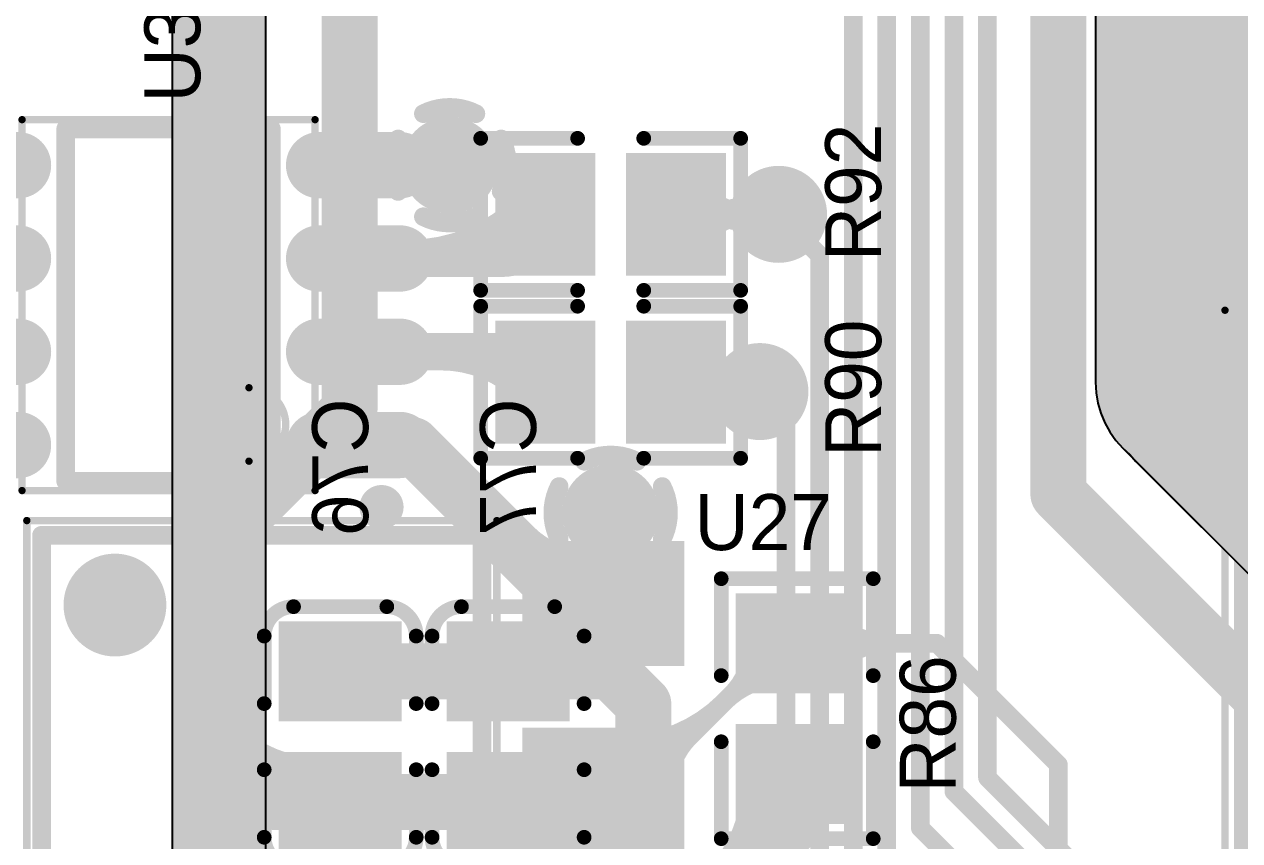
# Model space of a CAD drawing. Header units: millimetres. Extents: x 3.32 to 12.49, y 5.66 to 10.73.
# Drawn here: x 5.053 to 5.704, y 7.613 to 8.051 of the extents above; entities that cross this region are included whole.
import ezdxf

# ---------------------------------------------------------------- set-up
doc = ezdxf.new("R2010")
doc.units = ezdxf.units.MM
doc.header["$MEASUREMENT"] = 0
for name, color, linetype in [('BottomLayer', 5, 'Continuous'), ('BottomOverlay', 54, 'Continuous'), ('BottomPaste', 16, 'Continuous'), ('BottomSolder', 6, 'Continuous'), ('InternalPlane1', 76, 'Continuous'), ('InternalPlane2', 16, 'Continuous'), ('Mechanical13', 56, 'Continuous'), ('MultiLayer', 9, 'Continuous'), ('TopLayer', 1, 'Continuous'), ('TopOverlay', 2, 'Continuous'), ('TopPaste', 8, 'Continuous'), ('TopSolder', 216, 'Continuous'), ('ViaHoleLayer', 16, 'Continuous')]:
    doc.layers.add(name, color=color, linetype=linetype)

# ---------------------------------------------------------------- blocks, each defined once
blk = doc.blocks.new('0805_C_B_92')
at = {"layer": 'BottomLayer'}
for points in [[(-0.05787, -0.02894), (-0.0122, -0.02894), (-0.05787, 0.02894), (-0.0122, 0.02894)], [(0.0122, -0.02894), (0.05787, -0.02894), (0.0122, 0.02894), (0.05787, 0.02894)]]:
    blk.add_solid(points, dxfattribs=at)
at = {"layer": 'BottomOverlay', "const_width": 0.00787}
for points in [[(-0.06969, 0.025, -0.414213), (-0.05394, 0.04075)], [(0.05394, 0.04075, -0.414214), (0.06968, 0.025)], [(-0.05394, -0.04075, -0.414214), (-0.06969, -0.025)], [(0.06969, -0.025, -0.414213), (0.05394, -0.04075)]]:
    blk.add_lwpolyline(points, format="xyb", dxfattribs=at)
at = {"layer": 'BottomOverlay', "const_width": 0.00394}
for points in [[(-0.05591, 0.04075, 1), (-0.05197, 0.04075, 1)], [(-0.05591, 0.04075, 1), (-0.05197, 0.04075, 1)], [(-0.01969, 0.04075, 1), (-0.01575, 0.04075, 1)], [(0.01575, 0.04075, 1), (0.01969, 0.04075, 1)], [(0.05197, 0.04075, 1), (0.05591, 0.04075, 1)], [(0.05197, 0.04075, 1), (0.05591, 0.04075, 1)], [(-0.07165, 0.025, 1), (-0.06772, 0.025, 1)], [(-0.07165, 0.025, 1), (-0.06772, 0.025, 1)], [(0.06772, 0.025, 1), (0.07165, 0.025, 1)], [(0.06772, 0.025, 1), (0.07165, 0.025, 1)], [(-0.07165, -0.025, 1), (-0.06772, -0.025, 1)], [(-0.07165, -0.025, 1), (-0.06772, -0.025, 1)], [(0.06772, -0.025, 1), (0.07165, -0.025, 1)], [(0.06772, -0.025, 1), (0.07165, -0.025, 1)], [(-0.05591, -0.04075, 1), (-0.05197, -0.04075, 1)], [(-0.05591, -0.04075, 1), (-0.05197, -0.04075, 1)], [(-0.01969, -0.04075, 1), (-0.01575, -0.04075, 1)], [(0.01575, -0.04075, 1), (0.01969, -0.04075, 1)], [(0.05197, -0.04075, 1), (0.05591, -0.04075, 1)], [(0.05197, -0.04075, 1), (0.05591, -0.04075, 1)]]:
    blk.add_lwpolyline(points, format="xyb", close=True, dxfattribs=at)
at = {"layer": 'BottomOverlay', "const_width": 0.00787}
for points in [[(-0.01772, 0.04075), (-0.05394, 0.04075)], [(0.05394, 0.04075), (0.01772, 0.04075)], [(-0.06969, -0.025), (-0.06969, 0.025)], [(0.06968, -0.025), (0.06968, 0.025)], [(-0.01772, -0.04075), (-0.05394, -0.04075)], [(0.05394, -0.04075), (0.01772, -0.04075)]]:
    blk.add_lwpolyline(points, dxfattribs=at)
at = {"layer": 'BottomPaste'}
for points in [[(-0.05787, -0.02894), (-0.0122, -0.02894), (-0.05787, 0.02894), (-0.0122, 0.02894)], [(0.0122, -0.02894), (0.05787, -0.02894), (0.0122, 0.02894), (0.05787, 0.02894)]]:
    blk.add_solid(points, dxfattribs=at)
at = {"layer": 'BottomSolder'}
for points in [[(-0.06187, -0.03294), (-0.0082, -0.03294), (-0.06187, 0.03294), (-0.0082, 0.03294)], [(0.0082, -0.03294), (0.06187, -0.03294), (0.0082, 0.03294), (0.06187, 0.03294)]]:
    blk.add_solid(points, dxfattribs=at)
blk = doc.blocks.new('SOIC_8_150____156')
at = {"layer": 'Mechanical13', "const_width": 0.00394}
for points in [[(-0.09941, 0.07854), (0.09941, 0.07854)], [(-0.09941, 0.07854), (-0.09941, -0.07854)], [(0.09941, 0.07854), (0.09941, -0.07854)], [(-0.09941, -0.07854), (0.09941, -0.07854)]]:
    blk.add_lwpolyline(points, dxfattribs=at)
at = {"layer": 'Mechanical13'}
for points, const_width in [([(-0.10039, 0.07854, 1), (-0.09843, 0.07854, 1)], 0.00197), ([(-0.10039, 0.07854, 1), (-0.09843, 0.07854, 1)], 0.00197), ([(0.09843, 0.07854, 1), (0.10039, 0.07854, 1)], 0.00197), ([(0.09843, 0.07854, 1), (0.10039, 0.07854, 1)], 0.00197), ([(-0.04429, -0.04311, 1), (-0.08366, -0.04311, 1)], 0.00394), ([(-0.08465, -0.04311, 1), (-0.08268, -0.04311, 1)], 0.00197), ([(-0.04528, -0.04311, 1), (-0.04331, -0.04311, 1)], 0.00197), ([(-0.10039, -0.07854, 1), (-0.09843, -0.07854, 1)], 0.00197), ([(-0.10039, -0.07854, 1), (-0.09843, -0.07854, 1)], 0.00197), ([(0.09843, -0.07854, 1), (0.10039, -0.07854, 1)], 0.00197), ([(0.09843, -0.07854, 1), (0.10039, -0.07854, 1)], 0.00197)]:
    blk.add_lwpolyline(points, format="xyb", close=True, dxfattribs=dict(at, const_width=const_width))
at = {"layer": 'TopLayer', "const_width": 0.02756}
for points in [[(-0.075, 0.08071), (-0.075, 0.12402)], [(-0.025, 0.08071), (-0.025, 0.12402)], [(0.025, 0.08071), (0.025, 0.12402)], [(0.075, 0.08071), (0.075, 0.12402)], [(-0.075, -0.12402), (-0.075, -0.08071)], [(-0.025, -0.12402), (-0.025, -0.08071)], [(0.025, -0.12402), (0.025, -0.08071)], [(0.075, -0.12402), (0.075, -0.08071)]]:
    blk.add_lwpolyline(points, dxfattribs=at)
at = {"layer": 'TopLayer', "const_width": 0.01378}
for points in [[(-0.08189, 0.12402, 1), (-0.06811, 0.12402, 1)], [(-0.03189, 0.12402, 1), (-0.01811, 0.12402, 1)], [(0.01811, 0.12402, 1), (0.03189, 0.12402, 1)], [(0.06811, 0.12402, 1), (0.08189, 0.12402, 1)], [(-0.08189, 0.08071, 1), (-0.06811, 0.08071, 1)], [(-0.03189, 0.08071, 1), (-0.01811, 0.08071, 1)], [(0.01811, 0.08071, 1), (0.03189, 0.08071, 1)], [(0.06811, 0.08071, 1), (0.08189, 0.08071, 1)], [(-0.08189, -0.08071, 1), (-0.06811, -0.08071, 1)], [(-0.03189, -0.08071, 1), (-0.01811, -0.08071, 1)], [(0.01811, -0.08071, 1), (0.03189, -0.08071, 1)], [(0.06811, -0.08071, 1), (0.08189, -0.08071, 1)], [(-0.08189, -0.12402, 1), (-0.06811, -0.12402, 1)], [(-0.03189, -0.12402, 1), (-0.01811, -0.12402, 1)], [(0.01811, -0.12402, 1), (0.03189, -0.12402, 1)], [(0.06811, -0.12402, 1), (0.08189, -0.12402, 1)]]:
    blk.add_lwpolyline(points, format="xyb", close=True, dxfattribs=at)
at = {"layer": 'TopOverlay', "const_width": 0.01}
for points in [[(-0.09449, 0.05512), (0.09449, 0.05512)], [(-0.09449, 0.05512), (-0.09449, -0.05512)], [(0.09449, 0.05512), (0.09449, -0.05512)], [(-0.09449, -0.05512), (0.09449, -0.05512)]]:
    blk.add_lwpolyline(points, dxfattribs=at)
at = {"layer": 'TopOverlay'}
for points, const_width in [([(-0.09699, 0.05512, 1), (-0.09199, 0.05512, 1)], 0.005), ([(-0.09699, 0.05512, 1), (-0.09199, 0.05512, 1)], 0.005), ([(0.09199, 0.05512, 1), (0.09699, 0.05512, 1)], 0.005), ([(0.09199, 0.05512, 1), (0.09699, 0.05512, 1)], 0.005), ([(-0.05906, -0.02756, 1), (-0.0748, -0.02756, 1)], 0.01575), ([(-0.07874, -0.02756, 1), (-0.07087, -0.02756, 1)], 0.00787), ([(-0.06299, -0.02756, 1), (-0.05512, -0.02756, 1)], 0.00787), ([(-0.09699, -0.05512, 1), (-0.09199, -0.05512, 1)], 0.005), ([(-0.09699, -0.05512, 1), (-0.09199, -0.05512, 1)], 0.005), ([(0.09199, -0.05512, 1), (0.09699, -0.05512, 1)], 0.005), ([(0.09199, -0.05512, 1), (0.09699, -0.05512, 1)], 0.005), ([(-0.10236, -0.11417, 1), (-0.11417, -0.11417, 1)], 0.01181), ([(-0.11713, -0.11417, 1), (-0.11122, -0.11417, 1)], 0.00591), ([(-0.10531, -0.11417, 1), (-0.09941, -0.11417, 1)], 0.00591)]:
    blk.add_lwpolyline(points, format="xyb", close=True, dxfattribs=dict(at, const_width=const_width))
at = {"layer": 'TopPaste', "const_width": 0.02756}
for points in [[(-0.075, 0.08071), (-0.075, 0.12402)], [(-0.025, 0.08071), (-0.025, 0.12402)], [(0.025, 0.08071), (0.025, 0.12402)], [(0.075, 0.08071), (0.075, 0.12402)], [(-0.075, -0.12402), (-0.075, -0.08071)], [(-0.025, -0.12402), (-0.025, -0.08071)], [(0.025, -0.12402), (0.025, -0.08071)], [(0.075, -0.12402), (0.075, -0.08071)]]:
    blk.add_lwpolyline(points, dxfattribs=at)
at = {"layer": 'TopPaste', "const_width": 0.01378}
for points in [[(-0.08189, 0.12402, 1), (-0.06811, 0.12402, 1)], [(-0.03189, 0.12402, 1), (-0.01811, 0.12402, 1)], [(0.01811, 0.12402, 1), (0.03189, 0.12402, 1)], [(0.06811, 0.12402, 1), (0.08189, 0.12402, 1)], [(-0.08189, 0.08071, 1), (-0.06811, 0.08071, 1)], [(-0.03189, 0.08071, 1), (-0.01811, 0.08071, 1)], [(0.01811, 0.08071, 1), (0.03189, 0.08071, 1)], [(0.06811, 0.08071, 1), (0.08189, 0.08071, 1)], [(-0.08189, -0.08071, 1), (-0.06811, -0.08071, 1)], [(-0.03189, -0.08071, 1), (-0.01811, -0.08071, 1)], [(0.01811, -0.08071, 1), (0.03189, -0.08071, 1)], [(0.06811, -0.08071, 1), (0.08189, -0.08071, 1)], [(-0.08189, -0.12402, 1), (-0.06811, -0.12402, 1)], [(-0.03189, -0.12402, 1), (-0.01811, -0.12402, 1)], [(0.01811, -0.12402, 1), (0.03189, -0.12402, 1)], [(0.06811, -0.12402, 1), (0.08189, -0.12402, 1)]]:
    blk.add_lwpolyline(points, format="xyb", close=True, dxfattribs=at)
at = {"layer": 'TopSolder', "const_width": 0.03556}
for points in [[(-0.075, 0.08071), (-0.075, 0.12402)], [(-0.025, 0.08071), (-0.025, 0.12402)], [(0.025, 0.08071), (0.025, 0.12402)], [(0.075, 0.08071), (0.075, 0.12402)], [(-0.075, -0.12402), (-0.075, -0.08071)], [(-0.025, -0.12402), (-0.025, -0.08071)], [(0.025, -0.12402), (0.025, -0.08071)], [(0.075, -0.12402), (0.075, -0.08071)]]:
    blk.add_lwpolyline(points, dxfattribs=at)
at = {"layer": 'TopSolder', "const_width": 0.01778}
for points in [[(-0.08389, 0.12402, 1), (-0.06611, 0.12402, 1)], [(-0.03389, 0.12402, 1), (-0.01611, 0.12402, 1)], [(0.01611, 0.12402, 1), (0.03389, 0.12402, 1)], [(0.06611, 0.12402, 1), (0.08389, 0.12402, 1)], [(-0.08389, 0.08071, 1), (-0.06611, 0.08071, 1)], [(-0.03389, 0.08071, 1), (-0.01611, 0.08071, 1)], [(0.01611, 0.08071, 1), (0.03389, 0.08071, 1)], [(0.06611, 0.08071, 1), (0.08389, 0.08071, 1)], [(-0.08389, -0.08071, 1), (-0.06611, -0.08071, 1)], [(-0.03389, -0.08071, 1), (-0.01611, -0.08071, 1)], [(0.01611, -0.08071, 1), (0.03389, -0.08071, 1)], [(0.06611, -0.08071, 1), (0.08389, -0.08071, 1)], [(-0.08389, -0.12402, 1), (-0.06611, -0.12402, 1)], [(-0.03389, -0.12402, 1), (-0.01611, -0.12402, 1)], [(0.01611, -0.12402, 1), (0.03389, -0.12402, 1)], [(0.06611, -0.12402, 1), (0.08389, -0.12402, 1)]]:
    blk.add_lwpolyline(points, format="xyb", close=True, dxfattribs=at)
blk = doc.blocks.new('LC_SMD_4_159')
at = {"layer": 'Mechanical13', "const_width": 0.00394}
for points in [[(-0.12598, -0.09449), (-0.12598, 0.09449)], [(-0.12598, 0.09449), (0.12598, 0.09449)], [(0.12598, -0.09449), (0.12598, 0.09449)], [(-0.12598, -0.09449), (0.12598, -0.09449)]]:
    blk.add_lwpolyline(points, dxfattribs=at)
at = {"layer": 'Mechanical13', "const_width": 0.00197}
for points in [[(-0.12697, 0.09449, 1), (-0.125, 0.09449, 1)], [(-0.12697, 0.09449, 1), (-0.125, 0.09449, 1)], [(0.125, 0.09449, 1), (0.12697, 0.09449, 1)], [(0.125, 0.09449, 1), (0.12697, 0.09449, 1)], [(-0.12697, -0.09449, 1), (-0.125, -0.09449, 1)], [(-0.12697, -0.09449, 1), (-0.125, -0.09449, 1)], [(0.125, -0.09449, 1), (0.12697, -0.09449, 1)], [(0.125, -0.09449, 1), (0.12697, -0.09449, 1)]]:
    blk.add_lwpolyline(points, format="xyb", close=True, dxfattribs=at)
at = {"layer": 'TopLayer'}
for points in [[(-0.1437, 0.02047), (-0.1437, 0.07953), (-0.22244, 0.02047), (-0.22244, 0.07953)], [(0.22244, 0.02047), (0.22244, 0.07953), (0.1437, 0.02047), (0.1437, 0.07953)], [(-0.1437, -0.07953), (-0.1437, -0.02047), (-0.22244, -0.07953), (-0.22244, -0.02047)], [(0.22244, -0.07953), (0.22244, -0.02047), (0.1437, -0.07953), (0.1437, -0.02047)]]:
    blk.add_solid(points, dxfattribs=at)
at = {"layer": 'TopOverlay'}
for points, const_width in [([(-0.19685, 0.11024, 1), (-0.2126, 0.11024, 1)], 0.01575), ([(-0.21654, 0.11024, 1), (-0.20866, 0.11024, 1)], 0.00787), ([(-0.20079, 0.11024, 1), (-0.19291, 0.11024, 1)], 0.00787), ([(-0.12061, 0.08661, 1), (-0.11561, 0.08661, 1)], 0.005), ([(-0.12061, 0.08661, 1), (-0.11561, 0.08661, 1)], 0.005), ([(0.11561, 0.08661, 1), (0.12061, 0.08661, 1)], 0.005), ([(0.11561, 0.08661, 1), (0.12061, 0.08661, 1)], 0.005), ([(-0.06496, 0.04921, 1), (-0.09252, 0.04921, 1)], 0.02756), ([(-0.09941, 0.04921, 1), (-0.08563, 0.04921, 1)], 0.01378), ([(-0.07185, 0.04921, 1), (-0.05807, 0.04921, 1)], 0.01378), ([(-0.12061, -0.08661, 1), (-0.11561, -0.08661, 1)], 0.005), ([(-0.12061, -0.08661, 1), (-0.11561, -0.08661, 1)], 0.005), ([(0.11561, -0.08661, 1), (0.12061, -0.08661, 1)], 0.005), ([(0.11561, -0.08661, 1), (0.12061, -0.08661, 1)], 0.005)]:
    blk.add_lwpolyline(points, format="xyb", close=True, dxfattribs=dict(at, const_width=const_width))
at = {"layer": 'TopOverlay', "const_width": 0.01}
for points in [[(-0.11811, -0.08661), (-0.11811, 0.08661)], [(-0.11811, 0.08661), (0.11811, 0.08661)], [(0.11811, -0.08661), (0.11811, 0.08661)], [(-0.11811, -0.08661), (0.11811, -0.08661)]]:
    blk.add_lwpolyline(points, dxfattribs=at)
at = {"layer": 'TopPaste'}
for points in [[(-0.1437, 0.02047), (-0.1437, 0.07953), (-0.22244, 0.02047), (-0.22244, 0.07953)], [(0.22244, 0.02047), (0.22244, 0.07953), (0.1437, 0.02047), (0.1437, 0.07953)], [(-0.1437, -0.07953), (-0.1437, -0.02047), (-0.22244, -0.07953), (-0.22244, -0.02047)], [(0.22244, -0.07953), (0.22244, -0.02047), (0.1437, -0.07953), (0.1437, -0.02047)]]:
    blk.add_solid(points, dxfattribs=at)
at = {"layer": 'TopSolder'}
for points in [[(-0.1397, 0.01647), (-0.1397, 0.08353), (-0.22644, 0.01647), (-0.22644, 0.08353)], [(0.22644, 0.01647), (0.22644, 0.08353), (0.1397, 0.01647), (0.1397, 0.08353)], [(-0.1397, -0.08353), (-0.1397, -0.01647), (-0.22644, -0.08353), (-0.22644, -0.01647)], [(0.22644, -0.08353), (0.22644, -0.01647), (0.1397, -0.08353), (0.1397, -0.01647)]]:
    blk.add_solid(points, dxfattribs=at)
blk = doc.blocks.new('0805_R_178')
at = {"layer": 'TopLayer'}
for points in [[(-0.05787, -0.02894), (-0.0122, -0.02894), (-0.05787, 0.02894), (-0.0122, 0.02894)], [(0.0122, -0.02894), (0.05787, -0.02894), (0.0122, 0.02894), (0.05787, 0.02894)]]:
    blk.add_solid(points, dxfattribs=at)
at = {"layer": 'TopOverlay', "const_width": 0.00787}
for points in [[(-0.06968, -0.04075), (-0.06968, 0.04075)], [(-0.06968, 0.04075), (-0.01772, 0.04075)], [(0.01772, 0.04075), (0.06968, 0.04075)], [(0.06968, -0.04075), (0.06968, 0.04075)], [(-0.06968, -0.04075), (-0.01772, -0.04075)], [(0.01772, -0.04075), (0.06968, -0.04075)]]:
    blk.add_lwpolyline(points, dxfattribs=at)
at = {"layer": 'TopOverlay', "const_width": 0.00394}
for points in [[(-0.07165, 0.04075, 1), (-0.06772, 0.04075, 1)], [(-0.07165, 0.04075, 1), (-0.06772, 0.04075, 1)], [(-0.01969, 0.04075, 1), (-0.01575, 0.04075, 1)], [(0.01575, 0.04075, 1), (0.01969, 0.04075, 1)], [(0.06772, 0.04075, 1), (0.07165, 0.04075, 1)], [(0.06772, 0.04075, 1), (0.07165, 0.04075, 1)], [(-0.07165, -0.04075, 1), (-0.06772, -0.04075, 1)], [(-0.07165, -0.04075, 1), (-0.06772, -0.04075, 1)], [(-0.01969, -0.04075, 1), (-0.01575, -0.04075, 1)], [(0.01575, -0.04075, 1), (0.01969, -0.04075, 1)], [(0.06772, -0.04075, 1), (0.07165, -0.04075, 1)], [(0.06772, -0.04075, 1), (0.07165, -0.04075, 1)]]:
    blk.add_lwpolyline(points, format="xyb", close=True, dxfattribs=at)
at = {"layer": 'TopPaste'}
for points in [[(-0.05787, -0.02894), (-0.0122, -0.02894), (-0.05787, 0.02894), (-0.0122, 0.02894)], [(0.0122, -0.02894), (0.05787, -0.02894), (0.0122, 0.02894), (0.05787, 0.02894)]]:
    blk.add_solid(points, dxfattribs=at)
at = {"layer": 'TopSolder'}
for points in [[(-0.06187, -0.03294), (-0.0082, -0.03294), (-0.06187, 0.03294), (-0.0082, 0.03294)], [(0.0082, -0.03294), (0.06187, -0.03294), (0.0082, 0.03294), (0.06187, 0.03294)]]:
    blk.add_solid(points, dxfattribs=at)
blk = doc.blocks.new('0805_R_180')
at = {"layer": 'TopLayer'}
for points in [[(-0.05787, -0.02894), (-0.0122, -0.02894), (-0.05787, 0.02894), (-0.0122, 0.02894)], [(0.0122, -0.02894), (0.05787, -0.02894), (0.0122, 0.02894), (0.05787, 0.02894)]]:
    blk.add_solid(points, dxfattribs=at)
at = {"layer": 'TopOverlay', "const_width": 0.00787}
for points in [[(-0.06968, 0.04075), (-0.06968, -0.04075)], [(-0.01772, 0.04075), (-0.06968, 0.04075)], [(0.06968, 0.04075), (0.01772, 0.04075)], [(0.06968, 0.04075), (0.06968, -0.04075)], [(-0.01772, -0.04075), (-0.06968, -0.04075)], [(0.06968, -0.04075), (0.01772, -0.04075)]]:
    blk.add_lwpolyline(points, dxfattribs=at)
at = {"layer": 'TopOverlay', "const_width": 0.00394}
for points in [[(-0.07165, 0.04075, 1), (-0.06772, 0.04075, 1)], [(-0.07165, 0.04075, 1), (-0.06772, 0.04075, 1)], [(-0.01969, 0.04075, 1), (-0.01575, 0.04075, 1)], [(0.01575, 0.04075, 1), (0.01969, 0.04075, 1)], [(0.06772, 0.04075, 1), (0.07165, 0.04075, 1)], [(0.06772, 0.04075, 1), (0.07165, 0.04075, 1)], [(-0.07165, -0.04075, 1), (-0.06772, -0.04075, 1)], [(-0.07165, -0.04075, 1), (-0.06772, -0.04075, 1)], [(-0.01969, -0.04075, 1), (-0.01575, -0.04075, 1)], [(0.01575, -0.04075, 1), (0.01969, -0.04075, 1)], [(0.06772, -0.04075, 1), (0.07165, -0.04075, 1)], [(0.06772, -0.04075, 1), (0.07165, -0.04075, 1)]]:
    blk.add_lwpolyline(points, format="xyb", close=True, dxfattribs=at)
at = {"layer": 'TopPaste'}
for points in [[(-0.05787, -0.02894), (-0.0122, -0.02894), (-0.05787, 0.02894), (-0.0122, 0.02894)], [(0.0122, -0.02894), (0.05787, -0.02894), (0.0122, 0.02894), (0.05787, 0.02894)]]:
    blk.add_solid(points, dxfattribs=at)
at = {"layer": 'TopSolder'}
for points in [[(-0.06187, -0.03294), (-0.0082, -0.03294), (-0.06187, 0.03294), (-0.0082, 0.03294)], [(0.0082, -0.03294), (0.06187, -0.03294), (0.0082, 0.03294), (0.06187, 0.03294)]]:
    blk.add_solid(points, dxfattribs=at)
blk = doc.blocks.new('0805_R_184')
at = {"layer": 'TopLayer'}
for points in [[(-0.05787, -0.02894), (-0.0122, -0.02894), (-0.05787, 0.02894), (-0.0122, 0.02894)], [(0.0122, -0.02894), (0.05787, -0.02894), (0.0122, 0.02894), (0.05787, 0.02894)]]:
    blk.add_solid(points, dxfattribs=at)
at = {"layer": 'TopOverlay', "const_width": 0.00787}
for points in [[(-0.06968, 0.04075), (-0.06968, -0.04075)], [(-0.06968, 0.04075), (-0.01772, 0.04075)], [(0.01772, 0.04075), (0.06968, 0.04075)], [(0.06968, 0.04075), (0.06968, -0.04075)], [(-0.06968, -0.04075), (-0.01772, -0.04075)], [(0.01772, -0.04075), (0.06968, -0.04075)]]:
    blk.add_lwpolyline(points, dxfattribs=at)
at = {"layer": 'TopOverlay', "const_width": 0.00394}
for points in [[(-0.07165, 0.04075, 1), (-0.06772, 0.04075, 1)], [(-0.07165, 0.04075, 1), (-0.06772, 0.04075, 1)], [(-0.01969, 0.04075, 1), (-0.01575, 0.04075, 1)], [(0.01575, 0.04075, 1), (0.01969, 0.04075, 1)], [(0.06772, 0.04075, 1), (0.07165, 0.04075, 1)], [(0.06772, 0.04075, 1), (0.07165, 0.04075, 1)], [(-0.07165, -0.04075, 1), (-0.06772, -0.04075, 1)], [(-0.07165, -0.04075, 1), (-0.06772, -0.04075, 1)], [(-0.01969, -0.04075, 1), (-0.01575, -0.04075, 1)], [(0.01575, -0.04075, 1), (0.01969, -0.04075, 1)], [(0.06772, -0.04075, 1), (0.07165, -0.04075, 1)], [(0.06772, -0.04075, 1), (0.07165, -0.04075, 1)]]:
    blk.add_lwpolyline(points, format="xyb", close=True, dxfattribs=at)
at = {"layer": 'TopPaste'}
for points in [[(-0.05787, -0.02894), (-0.0122, -0.02894), (-0.05787, 0.02894), (-0.0122, 0.02894)], [(0.0122, -0.02894), (0.05787, -0.02894), (0.0122, 0.02894), (0.05787, 0.02894)]]:
    blk.add_solid(points, dxfattribs=at)
at = {"layer": 'TopSolder'}
for points in [[(-0.06187, -0.03294), (-0.0082, -0.03294), (-0.06187, 0.03294), (-0.0082, 0.03294)], [(0.0082, -0.03294), (0.06187, -0.03294), (0.0082, 0.03294), (0.06187, 0.03294)]]:
    blk.add_solid(points, dxfattribs=at)
blk = doc.blocks.new('0805_C_B_226')
at = {"layer": 'BottomLayer'}
for points in [[(-0.05787, -0.02894), (-0.0122, -0.02894), (-0.05787, 0.02894), (-0.0122, 0.02894)], [(0.0122, -0.02894), (0.05787, -0.02894), (0.0122, 0.02894), (0.05787, 0.02894)]]:
    blk.add_solid(points, dxfattribs=at)
at = {"layer": 'BottomOverlay', "const_width": 0.00787}
for points in [[(-0.06969, 0.025, -0.414213), (-0.05394, 0.04075)], [(0.05394, 0.04075, -0.414214), (0.06968, 0.025)], [(-0.05394, -0.04075, -0.414214), (-0.06969, -0.025)], [(0.06969, -0.025, -0.414213), (0.05394, -0.04075)]]:
    blk.add_lwpolyline(points, format="xyb", dxfattribs=at)
at = {"layer": 'BottomOverlay', "const_width": 0.00394}
for points in [[(-0.05591, 0.04075, 1), (-0.05197, 0.04075, 1)], [(-0.05591, 0.04075, 1), (-0.05197, 0.04075, 1)], [(-0.01969, 0.04075, 1), (-0.01575, 0.04075, 1)], [(0.01575, 0.04075, 1), (0.01969, 0.04075, 1)], [(0.05197, 0.04075, 1), (0.05591, 0.04075, 1)], [(0.05197, 0.04075, 1), (0.05591, 0.04075, 1)], [(-0.07165, 0.025, 1), (-0.06772, 0.025, 1)], [(-0.07165, 0.025, 1), (-0.06772, 0.025, 1)], [(0.06772, 0.025, 1), (0.07165, 0.025, 1)], [(0.06772, 0.025, 1), (0.07165, 0.025, 1)], [(-0.07165, -0.025, 1), (-0.06772, -0.025, 1)], [(-0.07165, -0.025, 1), (-0.06772, -0.025, 1)], [(0.06772, -0.025, 1), (0.07165, -0.025, 1)], [(0.06772, -0.025, 1), (0.07165, -0.025, 1)], [(-0.05591, -0.04075, 1), (-0.05197, -0.04075, 1)], [(-0.05591, -0.04075, 1), (-0.05197, -0.04075, 1)], [(-0.01969, -0.04075, 1), (-0.01575, -0.04075, 1)], [(0.01575, -0.04075, 1), (0.01969, -0.04075, 1)], [(0.05197, -0.04075, 1), (0.05591, -0.04075, 1)], [(0.05197, -0.04075, 1), (0.05591, -0.04075, 1)]]:
    blk.add_lwpolyline(points, format="xyb", close=True, dxfattribs=at)
at = {"layer": 'BottomOverlay', "const_width": 0.00787}
for points in [[(-0.05394, 0.04075), (-0.01772, 0.04075)], [(0.01772, 0.04075), (0.05394, 0.04075)], [(-0.06969, 0.025), (-0.06969, -0.025)], [(0.06968, 0.025), (0.06968, -0.025)], [(-0.05394, -0.04075), (-0.01772, -0.04075)], [(0.01772, -0.04075), (0.05394, -0.04075)]]:
    blk.add_lwpolyline(points, dxfattribs=at)
at = {"layer": 'BottomPaste'}
for points in [[(-0.05787, -0.02894), (-0.0122, -0.02894), (-0.05787, 0.02894), (-0.0122, 0.02894)], [(0.0122, -0.02894), (0.05787, -0.02894), (0.0122, 0.02894), (0.05787, 0.02894)]]:
    blk.add_solid(points, dxfattribs=at)
at = {"layer": 'BottomSolder'}
for points in [[(-0.06187, -0.03294), (-0.0082, -0.03294), (-0.06187, 0.03294), (-0.0082, 0.03294)], [(0.0082, -0.03294), (0.06187, -0.03294), (0.0082, 0.03294), (0.06187, 0.03294)]]:
    blk.add_solid(points, dxfattribs=at)
blk = doc.blocks.new('SMD_8_9_0___351')
at = {"layer": 'Mechanical13', "const_width": 0.00394}
for points in [[(0.22244, 0.17717), (0.22244, -0.17717)], [(0.22244, -0.17717), (-0.22244, -0.17717)]]:
    blk.add_lwpolyline(points, dxfattribs=at)
at = {"layer": 'Mechanical13', "const_width": 0.00197}
blk.add_lwpolyline([(0.22146, -0.17717, 1), (0.22343, -0.17717, 1)], format="xyb", close=True, dxfattribs=at)
blk.add_lwpolyline([(0.22146, -0.17717, 1), (0.22343, -0.17717, 1)], format="xyb", close=True, dxfattribs=at)
at = {"layer": 'TopOverlay', "const_width": 0.01}
for points in [[(0.2126, 0.15748), (0.2126, -0.15748)], [(0.2126, -0.15748), (-0.2126, -0.15748)]]:
    blk.add_lwpolyline(points, dxfattribs=at)
at = {"layer": 'TopOverlay', "const_width": 0.005}
blk.add_lwpolyline([(0.2101, -0.15748, 1), (0.2151, -0.15748, 1)], format="xyb", close=True, dxfattribs=at)
blk.add_lwpolyline([(0.2101, -0.15748, 1), (0.2151, -0.15748, 1)], format="xyb", close=True, dxfattribs=at)

msp = doc.modelspace()

# ---------------------------------------------------------------- linework, layer by layer
at = {"layer": 'BottomLayer'}
for points, const_width in [([(5.60701, 7.79866), (5.60701, 8.3593)], 0.03), ([(5.22701, 7.84366), (5.22701, 8.12366)], 0.03), ([(5.56901, 7.64666), (5.56901, 8.13866)], 0.01), ([(5.55101, 7.63921), (5.55101, 8.12866)], 0.01), ([(5.53301, 7.61966), (5.53301, 8.12121)], 0.01), ([(5.51501, 7.50657), (5.51501, 8.11375)], 0.01), ([(5.49701, 7.49912), (5.49701, 8.10366)], 0.01), ([(5.45701, 7.94866), (5.47901, 7.92666)], 0.01), ([(5.47901, 7.49166), (5.47901, 7.92666)], 0.01), ([(5.15201, 7.76866), (5.22701, 7.84366)], 0.03), ([(5.44701, 7.85366), (5.46101, 7.83966)], 0.01), ([(5.46101, 7.47966), (5.46101, 7.83966)], 0.01), ([(5.60701, 7.79866), (5.77701, 7.62866)], 0.03), ([(5.15201, 7.66866), (5.15201, 7.76866)], 0.03), ([(5.22201, 7.7037), (5.31201, 7.7037)], 0.03), ([(5.31201, 7.7037), (5.36697, 7.7037)], 0.03), ([(5.36697, 7.7037), (5.38451, 7.68616)], 0.03), ([(5.38451, 7.59366), (5.38451, 7.68616)], 0.03), ([(5.15201, 7.66866), (5.18705, 7.63362)], 0.03), ([(5.56901, 7.64666), (5.68301, 7.53266)], 0.01), ([(5.18705, 7.63362), (5.22201, 7.63362)], 0.03), ([(5.20701, 7.61862), (5.22201, 7.63362)], 0.03), ([(5.22201, 7.63362), (5.31201, 7.63362)], 0.03), ([(5.55101, 7.63921), (5.66501, 7.52521)], 0.01), ([(5.20701, 7.52866), (5.20701, 7.61862)], 0.03), ([(5.53301, 7.61966), (5.64701, 7.50566)], 0.01)]:
    msp.add_lwpolyline(points, dxfattribs=dict(at, const_width=const_width))
for points, const_width in [([(5.27467, 7.975, 1), (5.28667, 7.975, 1)], 0.012), ([(5.45101, 7.94866, 1), (5.46301, 7.94866, 1)], 0.012), ([(5.45451, 7.94866, 1), (5.45951, 7.94866, 1)], 0.005), ([(5.46151, 7.94866, 1), (5.46651, 7.94866, 1)], 0.005), ([(5.45451, 7.94166, 1), (5.45951, 7.94166, 1)], 0.005), ([(5.46646, 7.93671, 1), (5.47146, 7.93671, 1)], 0.005), ([(5.46646, 7.93671, 1), (5.47146, 7.93671, 1)], 0.005), ([(5.47651, 7.92666, 1), (5.48151, 7.92666, 1)], 0.005), ([(5.47651, 7.92666, 1), (5.48151, 7.92666, 1)], 0.005), ([(5.44101, 7.85366, 1), (5.45301, 7.85366, 1)], 0.012), ([(5.21951, 7.84366, 1), (5.23451, 7.84366, 1)], 0.015), ([(5.21951, 7.84366, 1), (5.23451, 7.84366, 1)], 0.015), ([(5.44451, 7.85366, 1), (5.44951, 7.85366, 1)], 0.005), ([(5.45151, 7.85366, 1), (5.45651, 7.85366, 1)], 0.005), ([(5.44451, 7.84666, 1), (5.44951, 7.84666, 1)], 0.005), ([(5.45646, 7.84171, 1), (5.46146, 7.84171, 1)], 0.005), ([(5.45646, 7.84171, 1), (5.46146, 7.84171, 1)], 0.005), ([(5.45851, 7.83966, 1), (5.46351, 7.83966, 1)], 0.005), ([(5.45851, 7.83966, 1), (5.46351, 7.83966, 1)], 0.005), ([(5.59951, 7.79866, 1), (5.61451, 7.79866, 1)], 0.015), ([(5.59951, 7.79866, 1), (5.61451, 7.79866, 1)], 0.015), ([(5.36101, 7.78866, 1), (5.37301, 7.78866, 1)], 0.012), ([(5.14451, 7.76866, 1), (5.15951, 7.76866, 1)], 0.015), ([(5.14451, 7.76866, 1), (5.15951, 7.76866, 1)], 0.015), ([(5.21451, 7.7037, 1), (5.22951, 7.7037, 1)], 0.015), ([(5.30451, 7.7037, 1), (5.31951, 7.7037, 1)], 0.015), ([(5.30451, 7.7037, 1), (5.31951, 7.7037, 1)], 0.015), ([(5.35947, 7.7037, 1), (5.37447, 7.7037, 1)], 0.015), ([(5.35947, 7.7037, 1), (5.37447, 7.7037, 1)], 0.015), ([(5.37701, 7.68616, 1), (5.39201, 7.68616, 1)], 0.015), ([(5.37701, 7.68616, 1), (5.39201, 7.68616, 1)], 0.015), ([(5.14451, 7.66866, 1), (5.15951, 7.66866, 1)], 0.015), ([(5.14451, 7.66866, 1), (5.15951, 7.66866, 1)], 0.015), ([(5.14577, 7.6674, 1), (5.16077, 7.6674, 1)], 0.015), ([(5.20841, 7.64146, 1), (5.22341, 7.64146, 1)], 0.015), ([(5.56651, 7.64666, 1), (5.57151, 7.64666, 1)], 0.005), ([(5.56651, 7.64666, 1), (5.57151, 7.64666, 1)], 0.005), ([(5.17955, 7.63362, 1), (5.19455, 7.63362, 1)], 0.015), ([(5.17955, 7.63362, 1), (5.19455, 7.63362, 1)], 0.015), ([(5.21395, 7.62808, 1), (5.22895, 7.62808, 1)], 0.015), ([(5.21451, 7.63362, 1), (5.22951, 7.63362, 1)], 0.015), ([(5.21451, 7.63362, 1), (5.22951, 7.63362, 1)], 0.015), ([(5.21451, 7.63362, 1), (5.22951, 7.63362, 1)], 0.015), ([(5.30451, 7.63362, 1), (5.31951, 7.63362, 1)], 0.015), ([(5.54851, 7.63921, 1), (5.55351, 7.63921, 1)], 0.005), ([(5.54851, 7.63921, 1), (5.55351, 7.63921, 1)], 0.005), ([(5.19951, 7.61862, 1), (5.21451, 7.61862, 1)], 0.015), ([(5.19951, 7.61862, 1), (5.21451, 7.61862, 1)], 0.015), ([(5.53051, 7.61966, 1), (5.53551, 7.61966, 1)], 0.005), ([(5.53051, 7.61966, 1), (5.53551, 7.61966, 1)], 0.005)]:
    msp.add_lwpolyline(points, format="xyb", close=True, dxfattribs=dict(at, const_width=const_width))
for points, const_width in [([(5.46896, 7.93671, -0.198912), (5.46401, 7.94866)], 0.01), ([(5.45701, 7.94166, -0.198912), (5.46896, 7.93671)], 0.01), ([(5.45896, 7.84171, -0.198912), (5.45401, 7.85366)], 0.01), ([(5.44701, 7.84666, -0.198912), (5.45896, 7.84171)], 0.01), ([(5.21591, 7.64146, -0.198912), (5.15327, 7.6674)], 0.03), ([(5.20701, 7.59323, -0.198912), (5.22145, 7.62808)], 0.03)]:
    msp.add_lwpolyline(points, format="xyb", dxfattribs=dict(at, const_width=const_width))
at = {"layer": 'InternalPlane1'}
for p, q in [((5.62693, 8.54358), (5.62693, 7.85866)), ((5.18209, 8.01866), (5.18209, 8.09866)), ((5.13193, 8.07358), (5.13193, 8.01866)), ((5.13193, 8.01866), (5.13193, 7.32874)), ((5.18209, 7.30366), (5.18209, 8.01866)), ((5.62693, 7.85866), (5.62724, 7.85305)), ((5.62724, 7.85305), (5.62818, 7.84752)), ((5.62818, 7.84752), (5.62974, 7.84212)), ((5.62974, 7.84212), (5.63189, 7.83693)), ((5.63189, 7.83693), (5.6346, 7.83202)), ((5.6346, 7.83202), (5.63785, 7.82744)), ((5.63785, 7.82744), (5.6416, 7.82325)), ((5.6416, 7.82325), (5.6453, 7.81994)), ((5.6453, 7.81994), (5.6486, 7.81624)), ((5.6486, 7.81624), (5.78022, 7.68463))]:
    msp.add_line(p, q, dxfattribs=at)
for points, const_width in [([(5.67701, 7.85866), (5.67701, 9.84252)], 0.1), ([(5.15701, 8.01866), (5.15701, 8.09866)], 0.05), ([(5.15701, 7.30366), (5.15701, 8.01866)], 0.05), ([(5.68402, 7.85165), (5.81563, 7.72004)], 0.1)]:
    msp.add_lwpolyline(points, dxfattribs=dict(at, const_width=const_width))
for points, const_width in [([(5.14451, 8.01866, 1), (5.16951, 8.01866, 1)], 0.025), ([(5.14451, 8.01866, 1), (5.16951, 8.01866, 1)], 0.025), ([(5.2641, 8.00262, 1), (5.2691, 8.00262, 1)], 0.005), ([(5.29224, 8.00262, 1), (5.29724, 8.00262, 1)], 0.005), ([(5.25055, 7.98907, 1), (5.25555, 7.98907, 1)], 0.005), ([(5.30579, 7.98907, 1), (5.31079, 7.98907, 1)], 0.005), ([(5.44401, 7.94866, 1), (5.47001, 7.94866, 1)], 0.026), ([(5.25055, 7.96093, 1), (5.25555, 7.96093, 1)], 0.005), ([(5.30579, 7.96093, 1), (5.31079, 7.96093, 1)], 0.005), ([(5.2641, 7.94738, 1), (5.2691, 7.94738, 1)], 0.005), ([(5.29224, 7.94738, 1), (5.29724, 7.94738, 1)], 0.005), ([(5.65201, 7.85866, 1), (5.70201, 7.85866, 1)], 0.05), ([(5.65902, 7.85165, 1), (5.70902, 7.85165, 1)], 0.05), ([(5.43401, 7.85366, 1), (5.46001, 7.85366, 1)], 0.026), ([(5.35401, 7.78866, 1), (5.38001, 7.78866, 1)], 0.026)]:
    msp.add_lwpolyline(points, format="xyb", close=True, dxfattribs=dict(at, const_width=const_width))
at = {"layer": 'InternalPlane1', "const_width": 0.01}
for points in [[(5.2666, 8.00262, -0.240079), (5.29474, 8.00262)], [(5.25305, 7.96093, -0.240079), (5.25305, 7.98907)], [(5.30829, 7.98907, -0.240079), (5.30829, 7.96093)], [(5.29474, 7.94738, -0.240079), (5.2666, 7.94738)]]:
    msp.add_lwpolyline(points, format="xyb", dxfattribs=at)
at = {"layer": 'InternalPlane2'}
for p, q in [((5.62693, 8.54358), (5.62693, 7.85866)), ((5.18209, 8.01866), (5.18209, 8.09866)), ((5.13193, 8.07358), (5.13193, 8.01866)), ((5.13193, 8.01866), (5.13193, 7.32874)), ((5.18209, 7.30366), (5.18209, 8.01866)), ((5.62693, 7.85866), (5.62693, 7.85866)), ((5.62693, 7.85866), (5.62724, 7.85305)), ((5.62724, 7.85305), (5.62818, 7.84752)), ((5.62818, 7.84752), (5.62974, 7.84212)), ((5.62974, 7.84212), (5.63189, 7.83693)), ((5.63189, 7.83693), (5.6346, 7.83202)), ((5.6346, 7.83202), (5.63785, 7.82744)), ((5.63785, 7.82744), (5.6416, 7.82325)), ((5.6416, 7.82325), (5.78022, 7.68463))]:
    msp.add_line(p, q, dxfattribs=at)
for points, const_width in [([(5.67701, 7.85866), (5.67701, 9.84252)], 0.1), ([(5.15701, 8.01866), (5.15701, 8.09866)], 0.05), ([(5.15701, 7.30366), (5.15701, 8.01866)], 0.05), ([(5.67701, 7.85866), (5.81563, 7.72004)], 0.1)]:
    msp.add_lwpolyline(points, dxfattribs=dict(at, const_width=const_width))
for points, const_width in [([(5.14451, 8.01866, 1), (5.16951, 8.01866, 1)], 0.025), ([(5.14451, 8.01866, 1), (5.16951, 8.01866, 1)], 0.025), ([(5.26767, 7.975, 1), (5.29367, 7.975, 1)], 0.026), ([(5.44401, 7.94866, 1), (5.47001, 7.94866, 1)], 0.026), ([(5.65201, 7.85866, 1), (5.70201, 7.85866, 1)], 0.05), ([(5.65201, 7.85866, 1), (5.70201, 7.85866, 1)], 0.05), ([(5.43401, 7.85366, 1), (5.46001, 7.85366, 1)], 0.026), ([(5.35043, 7.81628, 1), (5.35543, 7.81628, 1)], 0.005), ([(5.37858, 7.81628, 1), (5.38358, 7.81628, 1)], 0.005), ([(5.33689, 7.80274, 1), (5.34189, 7.80274, 1)], 0.005), ([(5.39213, 7.80274, 1), (5.39713, 7.80274, 1)], 0.005), ([(5.33689, 7.77459, 1), (5.34189, 7.77459, 1)], 0.005), ([(5.39213, 7.77459, 1), (5.39713, 7.77459, 1)], 0.005), ([(5.35043, 7.76104, 1), (5.35543, 7.76104, 1)], 0.005), ([(5.37858, 7.76104, 1), (5.38358, 7.76104, 1)], 0.005)]:
    msp.add_lwpolyline(points, format="xyb", close=True, dxfattribs=dict(at, const_width=const_width))
at = {"layer": 'InternalPlane2', "const_width": 0.01}
for points in [[(5.35293, 7.81628, -0.240079), (5.38108, 7.81628)], [(5.33939, 7.77459, -0.240079), (5.33939, 7.80274)], [(5.39463, 7.80274, -0.240079), (5.39463, 7.77459)], [(5.38108, 7.76104, -0.240079), (5.35293, 7.76104)]]:
    msp.add_lwpolyline(points, format="xyb", dxfattribs=at)
at = {"layer": 'MultiLayer', "const_width": 0.012}
for points in [[(5.27467, 7.975, 1), (5.28667, 7.975, 1)], [(5.45101, 7.94866, 1), (5.46301, 7.94866, 1)], [(5.44101, 7.85366, 1), (5.45301, 7.85366, 1)], [(5.36101, 7.78866, 1), (5.37301, 7.78866, 1)]]:
    msp.add_lwpolyline(points, format="xyb", close=True, dxfattribs=at)
at = {"layer": 'TopLayer'}
for points, const_width in [([(5.23236, 7.975), (5.28067, 7.975)], 0.02), ([(5.30831, 7.925), (5.33197, 7.94866)], 0.02), ([(5.40205, 7.94866), (5.45701, 7.94866)], 0.01), ([(5.23236, 7.925), (5.30831, 7.925)], 0.02), ([(5.23236, 7.875), (5.31563, 7.875)], 0.02), ([(5.31563, 7.875), (5.33197, 7.85866)], 0.02), ([(5.40205, 7.85866), (5.44201, 7.85866)], 0.01), ([(5.23236, 7.825), (5.26067, 7.825)], 0.03), ([(5.26067, 7.825), (5.34567, 7.74)], 0.03), ([(5.36307, 7.78472), (5.36701, 7.78866)], 0.03), ([(5.36307, 7.74), (5.36307, 7.78472)], 0.03), ([(5.34567, 7.74), (5.36307, 7.74)], 0.03), ([(5.38061, 7.64), (5.45932, 7.7187)], 0.01), ([(5.45932, 7.7187), (5.46701, 7.7187)], 0.01), ([(5.46701, 7.7187), (5.54197, 7.7187)], 0.01), ([(5.54197, 7.7187), (5.60701, 7.65366)], 0.01), ([(5.46701, 7.62366), (5.46701, 7.64862)], 0.03), ([(5.60701, 7.48866), (5.60701, 7.65366)], 0.01), ([(5.36307, 7.64), (5.38061, 7.64)], 0.01), ([(5.37201, 7.52866), (5.46701, 7.62366)], 0.03)]:
    msp.add_lwpolyline(points, dxfattribs=dict(at, const_width=const_width))
for points, const_width in [([(5.22736, 7.975, 1), (5.23736, 7.975, 1)], 0.01), ([(5.27467, 7.975, 1), (5.28667, 7.975, 1)], 0.012), ([(5.27567, 7.975, 1), (5.28567, 7.975, 1)], 0.01), ([(5.41216, 7.96127, 1), (5.41716, 7.96127, 1)], 0.005), ([(5.31789, 7.95163, 1), (5.32789, 7.95163, 1)], 0.01), ([(5.32697, 7.94866, 1), (5.33697, 7.94866, 1)], 0.01), ([(5.4302, 7.95198, 1), (5.4352, 7.95198, 1)], 0.005), ([(5.45101, 7.94866, 1), (5.46301, 7.94866, 1)], 0.012), ([(5.44956, 7.95361, 1), (5.45456, 7.95361, 1)], 0.005), ([(5.45101, 7.95472, 1), (5.45601, 7.95472, 1)], 0.005), ([(5.39955, 7.94866, 1), (5.40455, 7.94866, 1)], 0.005), ([(5.4302, 7.94534, 1), (5.4352, 7.94534, 1)], 0.005), ([(5.43761, 7.94866, 1), (5.44261, 7.94866, 1)], 0.005), ([(5.43761, 7.94866, 1), (5.44261, 7.94866, 1)], 0.005), ([(5.4426, 7.94866, 1), (5.4476, 7.94866, 1)], 0.005), ([(5.4426, 7.94866, 1), (5.4476, 7.94866, 1)], 0.005), ([(5.45451, 7.94866, 1), (5.45951, 7.94866, 1)], 0.005), ([(5.33204, 7.93749, 1), (5.34204, 7.93749, 1)], 0.01), ([(5.44956, 7.94371, 1), (5.45456, 7.94371, 1)], 0.005), ([(5.45101, 7.9426, 1), (5.45601, 7.9426, 1)], 0.005), ([(5.32344, 7.93022, 1), (5.33344, 7.93022, 1)], 0.01), ([(5.41216, 7.93605, 1), (5.41716, 7.93605, 1)], 0.005), ([(5.22736, 7.925, 1), (5.23736, 7.925, 1)], 0.01), ([(5.25359, 7.925, 1), (5.26359, 7.925, 1)], 0.01), ([(5.30188, 7.925, 1), (5.31188, 7.925, 1)], 0.01), ([(5.30331, 7.925, 1), (5.31331, 7.925, 1)], 0.01), ([(5.30331, 7.925, 1), (5.31331, 7.925, 1)], 0.01), ([(5.30331, 7.925, 1), (5.31331, 7.925, 1)], 0.01), ([(5.22736, 7.875, 1), (5.23736, 7.875, 1)], 0.01), ([(5.27127, 7.875, 1), (5.28127, 7.875, 1)], 0.01), ([(5.31063, 7.875, 1), (5.32063, 7.875, 1)], 0.01), ([(5.31063, 7.875, 1), (5.32063, 7.875, 1)], 0.01), ([(5.41282, 7.87057, 1), (5.41782, 7.87057, 1)], 0.005), ([(5.31789, 7.85569, 1), (5.32789, 7.85569, 1)], 0.01), ([(5.32697, 7.85866, 1), (5.33697, 7.85866, 1)], 0.01), ([(5.42086, 7.86366, 1), (5.42586, 7.86366, 1)], 0.005), ([(5.44101, 7.85366, 1), (5.45301, 7.85366, 1)], 0.012), ([(5.39955, 7.85866, 1), (5.40455, 7.85866, 1)], 0.005), ([(5.41554, 7.85866, 1), (5.42054, 7.85866, 1)], 0.005), ([(5.43951, 7.85866, 1), (5.44451, 7.85866, 1)], 0.005), ([(5.43951, 7.85866, 1), (5.44451, 7.85866, 1)], 0.005), ([(5.43951, 7.85866, 1), (5.44451, 7.85866, 1)], 0.005), ([(5.41282, 7.84675, 1), (5.41782, 7.84675, 1)], 0.005), ([(5.43845, 7.85016, 1), (5.44345, 7.85016, 1)], 0.005), ([(5.43956, 7.84871, 1), (5.44456, 7.84871, 1)], 0.005), ([(5.22486, 7.825, 1), (5.23986, 7.825, 1)], 0.015), ([(5.25317, 7.825, 1), (5.26817, 7.825, 1)], 0.015), ([(5.25317, 7.825, 1), (5.26817, 7.825, 1)], 0.015), ([(5.35557, 7.78472, 1), (5.37057, 7.78472, 1)], 0.015), ([(5.35557, 7.78472, 1), (5.37057, 7.78472, 1)], 0.015), ([(5.35951, 7.78866, 1), (5.37451, 7.78866, 1)], 0.015), ([(5.36101, 7.78866, 1), (5.37301, 7.78866, 1)], 0.012), ([(5.35557, 7.77507, 1), (5.37057, 7.77507, 1)], 0.015), ([(5.35557, 7.77507, 1), (5.37057, 7.77507, 1)], 0.015), ([(5.30802, 7.77015, 1), (5.32302, 7.77015, 1)], 0.015), ([(5.34573, 7.75453, 1), (5.36073, 7.75453, 1)], 0.015), ([(5.3453, 7.75027, 1), (5.3603, 7.75027, 1)], 0.015), ([(5.36584, 7.75027, 1), (5.38084, 7.75027, 1)], 0.015), ([(5.33817, 7.74, 1), (5.35317, 7.74, 1)], 0.015), ([(5.33817, 7.74, 1), (5.35317, 7.74, 1)], 0.015), ([(5.35557, 7.74, 1), (5.37057, 7.74, 1)], 0.015), ([(5.35557, 7.74, 1), (5.37057, 7.74, 1)], 0.015), ([(5.48322, 7.73131, 1), (5.48822, 7.73131, 1)], 0.005), ([(5.44057, 7.7187, 1), (5.44557, 7.7187, 1)], 0.005), ([(5.45681, 7.7187, 1), (5.46181, 7.7187, 1)], 0.005), ([(5.45681, 7.7187, 1), (5.46181, 7.7187, 1)], 0.005), ([(5.46451, 7.7187, 1), (5.46951, 7.7187, 1)], 0.005), ([(5.46451, 7.7187, 1), (5.46951, 7.7187, 1)], 0.005), ([(5.51367, 7.7187, 1), (5.51867, 7.7187, 1)], 0.005), ([(5.51367, 7.7187, 1), (5.51867, 7.7187, 1)], 0.005), ([(5.53947, 7.7187, 1), (5.54447, 7.7187, 1)], 0.005), ([(5.53947, 7.7187, 1), (5.54447, 7.7187, 1)], 0.005), ([(5.48322, 7.70609, 1), (5.48822, 7.70609, 1)], 0.005), ([(5.45841, 7.70087, 1), (5.46341, 7.70087, 1)], 0.005), ([(5.42908, 7.69097, 1), (5.43408, 7.69097, 1)], 0.005), ([(5.42524, 7.68713, 1), (5.43024, 7.68713, 1)], 0.005), ([(5.42543, 7.68732, 1), (5.43043, 7.68732, 1)], 0.005), ([(5.40836, 7.67025, 1), (5.41336, 7.67025, 1)], 0.005), ([(5.37041, 7.66453, 1), (5.37541, 7.66453, 1)], 0.005), ([(5.40684, 7.66873, 1), (5.41184, 7.66873, 1)], 0.005), ([(5.44557, 7.64862, 1), (5.46057, 7.64862, 1)], 0.015), ([(5.45951, 7.64862, 1), (5.47451, 7.64862, 1)], 0.015), ([(5.37041, 7.65453, 1), (5.37541, 7.65453, 1)], 0.005), ([(5.60451, 7.65366, 1), (5.60951, 7.65366, 1)], 0.005), ([(5.60451, 7.65366, 1), (5.60951, 7.65366, 1)], 0.005), ([(5.36057, 7.64, 1), (5.36557, 7.64, 1)], 0.005), ([(5.37811, 7.64, 1), (5.38311, 7.64, 1)], 0.005), ([(5.37811, 7.64, 1), (5.38311, 7.64, 1)], 0.005), ([(5.39494, 7.64, 1), (5.39994, 7.64, 1)], 0.005), ([(5.45951, 7.62366, 1), (5.47451, 7.62366, 1)], 0.015), ([(5.45951, 7.62366, 1), (5.47451, 7.62366, 1)], 0.015)]:
    msp.add_lwpolyline(points, format="xyb", close=True, dxfattribs=dict(at, const_width=const_width))
for points, const_width in [([(5.4451, 7.94866, -0.198912), (5.41466, 7.96127)], 0.01), ([(5.32289, 7.95163, -0.198912), (5.25859, 7.925)], 0.02), ([(5.45351, 7.95472, -0.198912), (5.4327, 7.95198)], 0.01), ([(5.45206, 7.95361, -0.198912), (5.44011, 7.94866)], 0.01), ([(5.41466, 7.93605, -0.198912), (5.4451, 7.94866)], 0.01), ([(5.4327, 7.94534, -0.198912), (5.45351, 7.9426)], 0.01), ([(5.44011, 7.94866, -0.198912), (5.45206, 7.94371)], 0.01), ([(5.33704, 7.93749, -0.198912), (5.30688, 7.925)], 0.02), ([(5.30831, 7.925, -0.272373), (5.32844, 7.93022)], 0.02), ([(5.27627, 7.875, -0.198912), (5.32289, 7.85569)], 0.02), ([(5.44201, 7.85866, -0.213035), (5.41532, 7.87057)], 0.01), ([(5.42336, 7.86366, -0.198912), (5.44095, 7.85016)], 0.01), ([(5.41532, 7.84675, -0.213035), (5.44201, 7.85866)], 0.01), ([(5.41804, 7.85866, -0.198912), (5.44206, 7.84871)], 0.01), ([(5.36307, 7.77507, -0.198912), (5.3528, 7.75027)], 0.03), ([(5.37334, 7.75027, -0.198912), (5.36307, 7.77507)], 0.03), ([(5.35323, 7.75453, -0.198912), (5.31552, 7.77015)], 0.03), ([(5.51617, 7.7187, -0.198912), (5.48572, 7.73131)], 0.01), ([(5.44307, 7.7187, -0.198912), (5.43158, 7.69097)], 0.01), ([(5.48572, 7.70609, -0.198912), (5.51617, 7.7187)], 0.01), ([(5.42774, 7.68713, -0.198912), (5.46091, 7.70087)], 0.01), ([(5.42793, 7.68732, -0.198912), (5.37291, 7.66453)], 0.01), ([(5.41086, 7.67025, -0.198912), (5.37291, 7.65453)], 0.01), ([(5.39744, 7.64, -0.198912), (5.40934, 7.66873)], 0.01), ([(5.45307, 7.64862, -0.198912), (5.42557, 7.58222)], 0.03)]:
    msp.add_lwpolyline(points, format="xyb", dxfattribs=dict(at, const_width=const_width))
at = {"layer": 'ViaHoleLayer', "const_width": 0.006}
for points in [[(5.27767, 7.975, 1), (5.28367, 7.975, 1)], [(5.45401, 7.94866, 1), (5.46001, 7.94866, 1)], [(5.44401, 7.85366, 1), (5.45001, 7.85366, 1)], [(5.36401, 7.78866, 1), (5.37001, 7.78866, 1)]]:
    msp.add_lwpolyline(points, format="xyb", close=True, dxfattribs=at)

# ---------------------------------------------------------------- block references
for name, p, rotation in [('SOIC_8_150____156', (5.13, 7.9), 90), ('0805_R_178', (5.36701, 7.94866), 360), ('SMD_8_9_0___351', (5.91878, 7.72008), 180), ('0805_R_180', (5.36701, 7.85866), 180), ('LC_SMD_4_159', (5.18, 7.69), 360), ('0805_R_184', (5.46701, 7.68366), 90), ('0805_C_B_92', (5.22201, 7.66866), 270), ('0805_C_B_226', (5.31201, 7.66866), 90)]:
    msp.add_blockref(name, p, dxfattribs=dict(rotation=rotation))

# ---------------------------------------------------------------- texts
at = {"layer": 'BottomOverlay', "text_generation_flag": 2}
for s, p in [('C76', (5.237, 7.85)), ('C77', (5.327, 7.85))]:
    msp.add_text(s, height=0.03, rotation=90, dxfattribs=at).set_placement(p)
at = {"layer": 'TopOverlay'}
for s, p in [('U30', (5.14701, 8.00866)), ('R92', (5.51201, 7.92366)), ('R90', (5.51201, 7.81866)), ('R86', (5.55201, 7.63866))]:
    msp.add_text(s, height=0.03, rotation=90, dxfattribs=at).set_placement(p)
msp.add_text('U27', height=0.03, dxfattribs=at).set_placement((5.41201, 7.76866))

doc.saveas('drawing.dxf')
